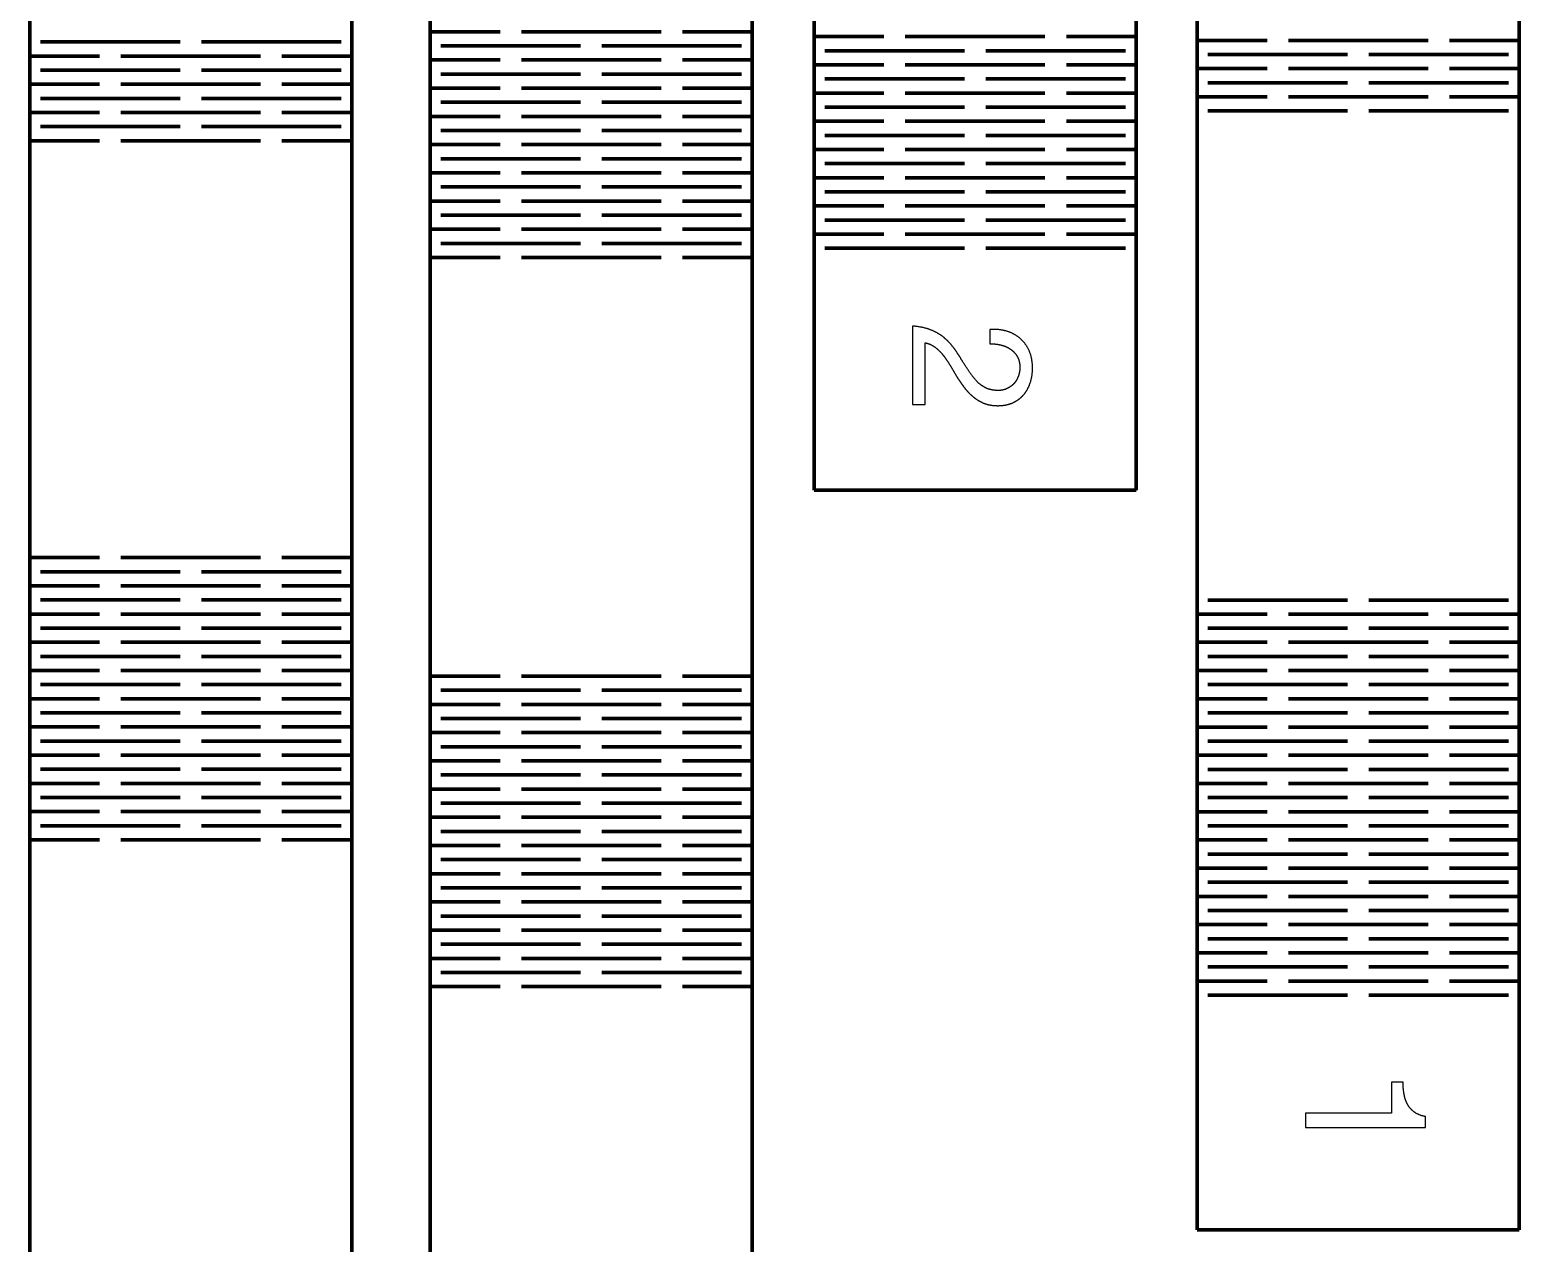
# Model space of a CAD drawing. Header units: millimetres. Extents: x -1430 to 457, y 2331 to 3242.
# Drawn here: x -313.9 to -91.9, y 2721.1 to 2902 of the extents above; entities that cross this region are included whole.
import ezdxf

# ---------------------------------------------------------------- set-up
doc = ezdxf.new("R2010")
doc.units = ezdxf.units.MM
doc.layers.add('laserCut_Line$CutThrough_Line', color=1, linetype='Continuous', lineweight=140, true_color=0xff0000)
doc.layers.add('laserCut_Line$Decoration_Line', color=18, linetype='Continuous', true_color=0x000000)

msp = doc.modelspace()

# ---------------------------------------------------------------- linework, layer by layer
at = {"layer": 'laserCut_Line$CutThrough_Line'}
for p, q in [((-139.93, 2938), (-139.93, 2888.81)), ((-91.93, 2888.81), (-91.93, 2938)), ((-313.93, 2932.53), (-313.93, 2883.34)), ((-265.93, 2883.34), (-265.93, 2932.53)), ((-254.24, 2917.53), (-254.24, 2865.93)), ((-206.24, 2865.93), (-206.24, 2917.53)), ((-197.02, 2917.53), (-197.02, 2868.34)), ((-149.02, 2868.34), (-149.02, 2917.53)), ((-139.93, 2888.81), (-139.93, 2818.81)), ((-91.93, 2818.81), (-91.93, 2888.81)), ((-313.93, 2883.34), (-313.93, 2823.34)), ((-265.93, 2823.34), (-265.93, 2883.34)), ((-197.02, 2868.34), (-197.02, 2833.34)), ((-149.02, 2833.34), (-149.02, 2868.34)), ((-254.24, 2865.93), (-254.24, 2805.93)), ((-206.24, 2805.93), (-206.24, 2865.93)), ((-313.93, 2823.34), (-313.93, 2779.12)), ((-265.93, 2779.12), (-265.93, 2823.34)), ((-139.93, 2818.81), (-139.93, 2758.07)), ((-91.93, 2758.07), (-91.93, 2818.81)), ((-254.24, 2805.93), (-254.24, 2757.24)), ((-206.24, 2757.24), (-206.24, 2805.93)), ((-313.93, 2779.12), (-313.93, 2719.12)), ((-265.93, 2719.12), (-265.93, 2779.12)), ((-254.24, 2757.24), (-254.24, 2697.24)), ((-206.24, 2697.24), (-206.24, 2757.24)), ((-139.93, 2758.07), (-139.93, 2723.07)), ((-91.93, 2723.07), (-91.93, 2758.07)), ((-139.93, 2723.07), (-91.93, 2723.07))]:
    msp.add_line(p, q, dxfattribs=at)
msp.add_lwpolyline([(-149.02, 2833.34), (-197.02, 2833.34)], dxfattribs=at)
for points in [[(-254.24, 2901.7), (-250.77, 2901.7), (-247.3, 2901.7), (-243.83, 2901.7)], [(-219.83, 2901.7), (-226.77, 2901.7), (-233.71, 2901.7), (-240.65, 2901.7)], [(-206.24, 2901.7), (-209.71, 2901.7), (-213.18, 2901.7), (-216.65, 2901.7)], [(-312.34, 2900.17), (-305.4, 2900.17), (-298.46, 2900.17), (-291.52, 2900.17)], [(-267.52, 2900.17), (-274.46, 2900.17), (-281.4, 2900.17), (-288.34, 2900.17)], [(-252.65, 2899.59), (-245.71, 2899.59), (-238.77, 2899.59), (-231.83, 2899.59)], [(-207.83, 2899.59), (-214.77, 2899.59), (-221.71, 2899.59), (-228.65, 2899.59)], [(-197.02, 2900.97), (-193.56, 2900.97), (-190.09, 2900.97), (-186.62, 2900.97)], [(-162.62, 2900.97), (-169.56, 2900.97), (-176.49, 2900.97), (-183.43, 2900.97)], [(-149.02, 2900.97), (-152.49, 2900.97), (-155.96, 2900.97), (-159.43, 2900.97)], [(-139.93, 2900.4), (-136.46, 2900.4), (-132.99, 2900.4), (-129.52, 2900.4)], [(-105.52, 2900.4), (-112.46, 2900.4), (-119.4, 2900.4), (-126.34, 2900.4)], [(-91.93, 2900.4), (-95.4, 2900.4), (-98.87, 2900.4), (-102.34, 2900.4)], [(-313.93, 2898.07), (-310.46, 2898.07), (-306.99, 2898.07), (-303.52, 2898.07)], [(-279.52, 2898.07), (-286.46, 2898.07), (-293.4, 2898.07), (-300.34, 2898.07)], [(-265.93, 2898.07), (-269.4, 2898.07), (-272.87, 2898.07), (-276.34, 2898.07)], [(-254.24, 2897.49), (-250.77, 2897.49), (-247.3, 2897.49), (-243.83, 2897.49)], [(-219.83, 2897.49), (-226.77, 2897.49), (-233.71, 2897.49), (-240.65, 2897.49)], [(-206.24, 2897.49), (-209.71, 2897.49), (-213.18, 2897.49), (-216.65, 2897.49)], [(-195.43, 2898.87), (-188.49, 2898.87), (-181.56, 2898.87), (-174.62, 2898.87)], [(-150.62, 2898.87), (-157.56, 2898.87), (-164.49, 2898.87), (-171.43, 2898.87)], [(-138.34, 2898.3), (-131.4, 2898.3), (-124.46, 2898.3), (-117.52, 2898.3)], [(-93.52, 2898.3), (-100.46, 2898.3), (-107.4, 2898.3), (-114.34, 2898.3)], [(-312.34, 2895.96), (-305.4, 2895.96), (-298.46, 2895.96), (-291.52, 2895.96)], [(-267.52, 2895.96), (-274.46, 2895.96), (-281.4, 2895.96), (-288.34, 2895.96)], [(-252.65, 2895.38), (-245.71, 2895.38), (-238.77, 2895.38), (-231.83, 2895.38)], [(-207.83, 2895.38), (-214.77, 2895.38), (-221.71, 2895.38), (-228.65, 2895.38)], [(-197.02, 2896.77), (-193.56, 2896.77), (-190.09, 2896.77), (-186.62, 2896.77)], [(-162.62, 2896.77), (-169.56, 2896.77), (-176.49, 2896.77), (-183.43, 2896.77)], [(-149.02, 2896.77), (-152.49, 2896.77), (-155.96, 2896.77), (-159.43, 2896.77)], [(-139.93, 2896.19), (-136.46, 2896.19), (-132.99, 2896.19), (-129.52, 2896.19)], [(-105.52, 2896.19), (-112.46, 2896.19), (-119.4, 2896.19), (-126.34, 2896.19)], [(-91.93, 2896.19), (-95.4, 2896.19), (-98.87, 2896.19), (-102.34, 2896.19)], [(-313.93, 2893.86), (-310.46, 2893.86), (-306.99, 2893.86), (-303.52, 2893.86)], [(-279.52, 2893.86), (-286.46, 2893.86), (-293.4, 2893.86), (-300.34, 2893.86)], [(-265.93, 2893.86), (-269.4, 2893.86), (-272.87, 2893.86), (-276.34, 2893.86)], [(-254.24, 2893.28), (-250.77, 2893.28), (-247.3, 2893.28), (-243.83, 2893.28)], [(-219.83, 2893.28), (-226.77, 2893.28), (-233.71, 2893.28), (-240.65, 2893.28)], [(-206.24, 2893.28), (-209.71, 2893.28), (-213.18, 2893.28), (-216.65, 2893.28)], [(-195.43, 2894.66), (-188.49, 2894.66), (-181.56, 2894.66), (-174.62, 2894.66)], [(-150.62, 2894.66), (-157.56, 2894.66), (-164.49, 2894.66), (-171.43, 2894.66)], [(-138.34, 2894.09), (-131.4, 2894.09), (-124.46, 2894.09), (-117.52, 2894.09)], [(-93.52, 2894.09), (-100.46, 2894.09), (-107.4, 2894.09), (-114.34, 2894.09)], [(-312.34, 2891.75), (-305.4, 2891.75), (-298.46, 2891.75), (-291.52, 2891.75)], [(-267.52, 2891.75), (-274.46, 2891.75), (-281.4, 2891.75), (-288.34, 2891.75)], [(-252.65, 2891.18), (-245.71, 2891.18), (-238.77, 2891.18), (-231.83, 2891.18)], [(-207.83, 2891.18), (-214.77, 2891.18), (-221.71, 2891.18), (-228.65, 2891.18)], [(-197.02, 2892.56), (-193.56, 2892.56), (-190.09, 2892.56), (-186.62, 2892.56)], [(-195.43, 2890.45), (-188.49, 2890.45), (-181.56, 2890.45), (-174.62, 2890.45)], [(-162.62, 2892.56), (-169.56, 2892.56), (-176.49, 2892.56), (-183.43, 2892.56)], [(-150.62, 2890.45), (-157.56, 2890.45), (-164.49, 2890.45), (-171.43, 2890.45)], [(-149.02, 2892.56), (-152.49, 2892.56), (-155.96, 2892.56), (-159.43, 2892.56)], [(-139.93, 2891.99), (-136.46, 2891.99), (-132.99, 2891.99), (-129.52, 2891.99)], [(-105.52, 2891.99), (-112.46, 2891.99), (-119.4, 2891.99), (-126.34, 2891.99)], [(-91.93, 2891.99), (-95.4, 2891.99), (-98.87, 2891.99), (-102.34, 2891.99)], [(-313.93, 2889.65), (-310.46, 2889.65), (-306.99, 2889.65), (-303.52, 2889.65)], [(-279.52, 2889.65), (-286.46, 2889.65), (-293.4, 2889.65), (-300.34, 2889.65)], [(-265.93, 2889.65), (-269.4, 2889.65), (-272.87, 2889.65), (-276.34, 2889.65)], [(-254.24, 2889.07), (-250.77, 2889.07), (-247.3, 2889.07), (-243.83, 2889.07)], [(-219.83, 2889.07), (-226.77, 2889.07), (-233.71, 2889.07), (-240.65, 2889.07)], [(-206.24, 2889.07), (-209.71, 2889.07), (-213.18, 2889.07), (-216.65, 2889.07)], [(-197.02, 2888.35), (-193.56, 2888.35), (-190.09, 2888.35), (-186.62, 2888.35)], [(-162.62, 2888.35), (-169.56, 2888.35), (-176.49, 2888.35), (-183.43, 2888.35)], [(-149.02, 2888.35), (-152.49, 2888.35), (-155.96, 2888.35), (-159.43, 2888.35)], [(-138.34, 2889.88), (-131.4, 2889.88), (-124.46, 2889.88), (-117.52, 2889.88)], [(-93.52, 2889.88), (-100.46, 2889.88), (-107.4, 2889.88), (-114.34, 2889.88)], [(-312.34, 2887.55), (-305.4, 2887.55), (-298.46, 2887.55), (-291.52, 2887.55)], [(-267.52, 2887.55), (-274.46, 2887.55), (-281.4, 2887.55), (-288.34, 2887.55)], [(-252.65, 2886.97), (-245.71, 2886.97), (-238.77, 2886.97), (-231.83, 2886.97)], [(-207.83, 2886.97), (-214.77, 2886.97), (-221.71, 2886.97), (-228.65, 2886.97)], [(-195.43, 2886.24), (-188.49, 2886.24), (-181.56, 2886.24), (-174.62, 2886.24)], [(-150.62, 2886.24), (-157.56, 2886.24), (-164.49, 2886.24), (-171.43, 2886.24)], [(-313.93, 2885.44), (-310.46, 2885.44), (-306.99, 2885.44), (-303.52, 2885.44)], [(-279.52, 2885.44), (-286.46, 2885.44), (-293.4, 2885.44), (-300.34, 2885.44)], [(-265.93, 2885.44), (-269.4, 2885.44), (-272.87, 2885.44), (-276.34, 2885.44)], [(-254.24, 2884.86), (-250.77, 2884.86), (-247.3, 2884.86), (-243.83, 2884.86)], [(-219.83, 2884.86), (-226.77, 2884.86), (-233.71, 2884.86), (-240.65, 2884.86)], [(-206.24, 2884.86), (-209.71, 2884.86), (-213.18, 2884.86), (-216.65, 2884.86)], [(-197.02, 2884.14), (-193.56, 2884.14), (-190.09, 2884.14), (-186.62, 2884.14)], [(-162.62, 2884.14), (-169.56, 2884.14), (-176.49, 2884.14), (-183.43, 2884.14)], [(-149.02, 2884.14), (-152.49, 2884.14), (-155.96, 2884.14), (-159.43, 2884.14)], [(-252.65, 2882.76), (-245.71, 2882.76), (-238.77, 2882.76), (-231.83, 2882.76)], [(-207.83, 2882.76), (-214.77, 2882.76), (-221.71, 2882.76), (-228.65, 2882.76)], [(-195.43, 2882.04), (-188.49, 2882.04), (-181.56, 2882.04), (-174.62, 2882.04)], [(-150.62, 2882.04), (-157.56, 2882.04), (-164.49, 2882.04), (-171.43, 2882.04)], [(-254.24, 2880.66), (-250.77, 2880.66), (-247.3, 2880.66), (-243.83, 2880.66)], [(-219.83, 2880.66), (-226.77, 2880.66), (-233.71, 2880.66), (-240.65, 2880.66)], [(-206.24, 2880.66), (-209.71, 2880.66), (-213.18, 2880.66), (-216.65, 2880.66)], [(-197.02, 2879.93), (-193.56, 2879.93), (-190.09, 2879.93), (-186.62, 2879.93)], [(-162.62, 2879.93), (-169.56, 2879.93), (-176.49, 2879.93), (-183.43, 2879.93)], [(-149.02, 2879.93), (-152.49, 2879.93), (-155.96, 2879.93), (-159.43, 2879.93)], [(-252.65, 2878.55), (-245.71, 2878.55), (-238.77, 2878.55), (-231.83, 2878.55)], [(-207.83, 2878.55), (-214.77, 2878.55), (-221.71, 2878.55), (-228.65, 2878.55)], [(-195.43, 2877.83), (-188.49, 2877.83), (-181.56, 2877.83), (-174.62, 2877.83)], [(-150.62, 2877.83), (-157.56, 2877.83), (-164.49, 2877.83), (-171.43, 2877.83)], [(-254.24, 2876.45), (-250.77, 2876.45), (-247.3, 2876.45), (-243.83, 2876.45)], [(-219.83, 2876.45), (-226.77, 2876.45), (-233.71, 2876.45), (-240.65, 2876.45)], [(-206.24, 2876.45), (-209.71, 2876.45), (-213.18, 2876.45), (-216.65, 2876.45)], [(-197.02, 2875.72), (-193.56, 2875.72), (-190.09, 2875.72), (-186.62, 2875.72)], [(-162.62, 2875.72), (-169.56, 2875.72), (-176.49, 2875.72), (-183.43, 2875.72)], [(-149.02, 2875.72), (-152.49, 2875.72), (-155.96, 2875.72), (-159.43, 2875.72)], [(-252.65, 2874.34), (-245.71, 2874.34), (-238.77, 2874.34), (-231.83, 2874.34)], [(-207.83, 2874.34), (-214.77, 2874.34), (-221.71, 2874.34), (-228.65, 2874.34)], [(-195.43, 2873.62), (-188.49, 2873.62), (-181.56, 2873.62), (-174.62, 2873.62)], [(-150.62, 2873.62), (-157.56, 2873.62), (-164.49, 2873.62), (-171.43, 2873.62)], [(-254.24, 2872.24), (-250.77, 2872.24), (-247.3, 2872.24), (-243.83, 2872.24)], [(-219.83, 2872.24), (-226.77, 2872.24), (-233.71, 2872.24), (-240.65, 2872.24)], [(-206.24, 2872.24), (-209.71, 2872.24), (-213.18, 2872.24), (-216.65, 2872.24)], [(-197.02, 2871.52), (-193.56, 2871.52), (-190.09, 2871.52), (-186.62, 2871.52)], [(-162.62, 2871.52), (-169.56, 2871.52), (-176.49, 2871.52), (-183.43, 2871.52)], [(-149.02, 2871.52), (-152.49, 2871.52), (-155.96, 2871.52), (-159.43, 2871.52)], [(-252.65, 2870.14), (-245.71, 2870.14), (-238.77, 2870.14), (-231.83, 2870.14)], [(-207.83, 2870.14), (-214.77, 2870.14), (-221.71, 2870.14), (-228.65, 2870.14)], [(-195.43, 2869.41), (-188.49, 2869.41), (-181.56, 2869.41), (-174.62, 2869.41)], [(-150.62, 2869.41), (-157.56, 2869.41), (-164.49, 2869.41), (-171.43, 2869.41)], [(-254.24, 2868.03), (-250.77, 2868.03), (-247.3, 2868.03), (-243.83, 2868.03)], [(-219.83, 2868.03), (-226.77, 2868.03), (-233.71, 2868.03), (-240.65, 2868.03)], [(-206.24, 2868.03), (-209.71, 2868.03), (-213.18, 2868.03), (-216.65, 2868.03)], [(-313.93, 2823.3), (-310.46, 2823.3), (-306.99, 2823.3), (-303.52, 2823.3)], [(-279.52, 2823.3), (-286.46, 2823.3), (-293.4, 2823.3), (-300.34, 2823.3)], [(-265.93, 2823.3), (-269.4, 2823.3), (-272.87, 2823.3), (-276.34, 2823.3)], [(-312.34, 2821.2), (-305.4, 2821.2), (-298.46, 2821.2), (-291.52, 2821.2)], [(-267.52, 2821.2), (-274.46, 2821.2), (-281.4, 2821.2), (-288.34, 2821.2)], [(-313.93, 2819.1), (-310.46, 2819.1), (-306.99, 2819.1), (-303.52, 2819.1)], [(-279.52, 2819.1), (-286.46, 2819.1), (-293.4, 2819.1), (-300.34, 2819.1)], [(-265.93, 2819.1), (-269.4, 2819.1), (-272.87, 2819.1), (-276.34, 2819.1)], [(-312.34, 2816.99), (-305.4, 2816.99), (-298.46, 2816.99), (-291.52, 2816.99)], [(-267.52, 2816.99), (-274.46, 2816.99), (-281.4, 2816.99), (-288.34, 2816.99)], [(-138.34, 2816.98), (-131.4, 2816.98), (-124.46, 2816.98), (-117.52, 2816.98)], [(-93.52, 2816.98), (-100.46, 2816.98), (-107.4, 2816.98), (-114.34, 2816.98)], [(-313.93, 2814.89), (-310.46, 2814.89), (-306.99, 2814.89), (-303.52, 2814.89)], [(-312.34, 2812.78), (-305.4, 2812.78), (-298.46, 2812.78), (-291.52, 2812.78)], [(-279.52, 2814.89), (-286.46, 2814.89), (-293.4, 2814.89), (-300.34, 2814.89)], [(-267.52, 2812.78), (-274.46, 2812.78), (-281.4, 2812.78), (-288.34, 2812.78)], [(-265.93, 2814.89), (-269.4, 2814.89), (-272.87, 2814.89), (-276.34, 2814.89)], [(-139.93, 2814.88), (-136.46, 2814.88), (-132.99, 2814.88), (-129.52, 2814.88)], [(-138.34, 2812.77), (-131.4, 2812.77), (-124.46, 2812.77), (-117.52, 2812.77)], [(-105.52, 2814.88), (-112.46, 2814.88), (-119.4, 2814.88), (-126.34, 2814.88)], [(-93.52, 2812.77), (-100.46, 2812.77), (-107.4, 2812.77), (-114.34, 2812.77)], [(-91.93, 2814.88), (-95.4, 2814.88), (-98.87, 2814.88), (-102.34, 2814.88)], [(-313.93, 2810.68), (-310.46, 2810.68), (-306.99, 2810.68), (-303.52, 2810.68)], [(-279.52, 2810.68), (-286.46, 2810.68), (-293.4, 2810.68), (-300.34, 2810.68)], [(-265.93, 2810.68), (-269.4, 2810.68), (-272.87, 2810.68), (-276.34, 2810.68)], [(-139.93, 2810.67), (-136.46, 2810.67), (-132.99, 2810.67), (-129.52, 2810.67)], [(-105.52, 2810.67), (-112.46, 2810.67), (-119.4, 2810.67), (-126.34, 2810.67)], [(-91.93, 2810.67), (-95.4, 2810.67), (-98.87, 2810.67), (-102.34, 2810.67)], [(-312.34, 2808.57), (-305.4, 2808.57), (-298.46, 2808.57), (-291.52, 2808.57)], [(-267.52, 2808.57), (-274.46, 2808.57), (-281.4, 2808.57), (-288.34, 2808.57)], [(-138.34, 2808.56), (-131.4, 2808.56), (-124.46, 2808.56), (-117.52, 2808.56)], [(-93.52, 2808.56), (-100.46, 2808.56), (-107.4, 2808.56), (-114.34, 2808.56)], [(-313.93, 2806.47), (-310.46, 2806.47), (-306.99, 2806.47), (-303.52, 2806.47)], [(-279.52, 2806.47), (-286.46, 2806.47), (-293.4, 2806.47), (-300.34, 2806.47)], [(-265.93, 2806.47), (-269.4, 2806.47), (-272.87, 2806.47), (-276.34, 2806.47)], [(-139.93, 2806.46), (-136.46, 2806.46), (-132.99, 2806.46), (-129.52, 2806.46)], [(-105.52, 2806.46), (-112.46, 2806.46), (-119.4, 2806.46), (-126.34, 2806.46)], [(-91.93, 2806.46), (-95.4, 2806.46), (-98.87, 2806.46), (-102.34, 2806.46)], [(-312.34, 2804.37), (-305.4, 2804.37), (-298.46, 2804.37), (-291.52, 2804.37)], [(-267.52, 2804.37), (-274.46, 2804.37), (-281.4, 2804.37), (-288.34, 2804.37)], [(-254.24, 2805.63), (-250.77, 2805.63), (-247.3, 2805.63), (-243.83, 2805.63)], [(-219.83, 2805.63), (-226.77, 2805.63), (-233.71, 2805.63), (-240.65, 2805.63)], [(-206.24, 2805.63), (-209.71, 2805.63), (-213.18, 2805.63), (-216.65, 2805.63)], [(-138.34, 2804.36), (-131.4, 2804.36), (-124.46, 2804.36), (-117.52, 2804.36)], [(-93.52, 2804.36), (-100.46, 2804.36), (-107.4, 2804.36), (-114.34, 2804.36)], [(-313.93, 2802.26), (-310.46, 2802.26), (-306.99, 2802.26), (-303.52, 2802.26)], [(-279.52, 2802.26), (-286.46, 2802.26), (-293.4, 2802.26), (-300.34, 2802.26)], [(-265.93, 2802.26), (-269.4, 2802.26), (-272.87, 2802.26), (-276.34, 2802.26)], [(-252.65, 2803.53), (-245.71, 2803.53), (-238.77, 2803.53), (-231.83, 2803.53)], [(-207.83, 2803.53), (-214.77, 2803.53), (-221.71, 2803.53), (-228.65, 2803.53)], [(-139.93, 2802.25), (-136.46, 2802.25), (-132.99, 2802.25), (-129.52, 2802.25)], [(-105.52, 2802.25), (-112.46, 2802.25), (-119.4, 2802.25), (-126.34, 2802.25)], [(-91.93, 2802.25), (-95.4, 2802.25), (-98.87, 2802.25), (-102.34, 2802.25)], [(-312.34, 2800.16), (-305.4, 2800.16), (-298.46, 2800.16), (-291.52, 2800.16)], [(-267.52, 2800.16), (-274.46, 2800.16), (-281.4, 2800.16), (-288.34, 2800.16)], [(-254.24, 2801.42), (-250.77, 2801.42), (-247.3, 2801.42), (-243.83, 2801.42)], [(-219.83, 2801.42), (-226.77, 2801.42), (-233.71, 2801.42), (-240.65, 2801.42)], [(-206.24, 2801.42), (-209.71, 2801.42), (-213.18, 2801.42), (-216.65, 2801.42)], [(-138.34, 2800.15), (-131.4, 2800.15), (-124.46, 2800.15), (-117.52, 2800.15)], [(-93.52, 2800.15), (-100.46, 2800.15), (-107.4, 2800.15), (-114.34, 2800.15)], [(-313.93, 2798.05), (-310.46, 2798.05), (-306.99, 2798.05), (-303.52, 2798.05)], [(-279.52, 2798.05), (-286.46, 2798.05), (-293.4, 2798.05), (-300.34, 2798.05)], [(-265.93, 2798.05), (-269.4, 2798.05), (-272.87, 2798.05), (-276.34, 2798.05)], [(-254.24, 2797.22), (-250.77, 2797.22), (-247.3, 2797.22), (-243.83, 2797.22)], [(-252.65, 2799.32), (-245.71, 2799.32), (-238.77, 2799.32), (-231.83, 2799.32)], [(-219.83, 2797.22), (-226.77, 2797.22), (-233.71, 2797.22), (-240.65, 2797.22)], [(-207.83, 2799.32), (-214.77, 2799.32), (-221.71, 2799.32), (-228.65, 2799.32)], [(-206.24, 2797.22), (-209.71, 2797.22), (-213.18, 2797.22), (-216.65, 2797.22)], [(-139.93, 2798.04), (-136.46, 2798.04), (-132.99, 2798.04), (-129.52, 2798.04)], [(-105.52, 2798.04), (-112.46, 2798.04), (-119.4, 2798.04), (-126.34, 2798.04)], [(-91.93, 2798.04), (-95.4, 2798.04), (-98.87, 2798.04), (-102.34, 2798.04)], [(-312.34, 2795.95), (-305.4, 2795.95), (-298.46, 2795.95), (-291.52, 2795.95)], [(-267.52, 2795.95), (-274.46, 2795.95), (-281.4, 2795.95), (-288.34, 2795.95)], [(-252.65, 2795.11), (-245.71, 2795.11), (-238.77, 2795.11), (-231.83, 2795.11)], [(-207.83, 2795.11), (-214.77, 2795.11), (-221.71, 2795.11), (-228.65, 2795.11)], [(-138.34, 2795.94), (-131.4, 2795.94), (-124.46, 2795.94), (-117.52, 2795.94)], [(-93.52, 2795.94), (-100.46, 2795.94), (-107.4, 2795.94), (-114.34, 2795.94)], [(-313.93, 2793.85), (-310.46, 2793.85), (-306.99, 2793.85), (-303.52, 2793.85)], [(-279.52, 2793.85), (-286.46, 2793.85), (-293.4, 2793.85), (-300.34, 2793.85)], [(-265.93, 2793.85), (-269.4, 2793.85), (-272.87, 2793.85), (-276.34, 2793.85)], [(-254.24, 2793.01), (-250.77, 2793.01), (-247.3, 2793.01), (-243.83, 2793.01)], [(-219.83, 2793.01), (-226.77, 2793.01), (-233.71, 2793.01), (-240.65, 2793.01)], [(-206.24, 2793.01), (-209.71, 2793.01), (-213.18, 2793.01), (-216.65, 2793.01)], [(-139.93, 2793.84), (-136.46, 2793.84), (-132.99, 2793.84), (-129.52, 2793.84)], [(-105.52, 2793.84), (-112.46, 2793.84), (-119.4, 2793.84), (-126.34, 2793.84)], [(-91.93, 2793.84), (-95.4, 2793.84), (-98.87, 2793.84), (-102.34, 2793.84)], [(-312.34, 2791.74), (-305.4, 2791.74), (-298.46, 2791.74), (-291.52, 2791.74)], [(-267.52, 2791.74), (-274.46, 2791.74), (-281.4, 2791.74), (-288.34, 2791.74)], [(-252.65, 2790.9), (-245.71, 2790.9), (-238.77, 2790.9), (-231.83, 2790.9)], [(-207.83, 2790.9), (-214.77, 2790.9), (-221.71, 2790.9), (-228.65, 2790.9)], [(-138.34, 2791.73), (-131.4, 2791.73), (-124.46, 2791.73), (-117.52, 2791.73)], [(-93.52, 2791.73), (-100.46, 2791.73), (-107.4, 2791.73), (-114.34, 2791.73)], [(-313.93, 2789.64), (-310.46, 2789.64), (-306.99, 2789.64), (-303.52, 2789.64)], [(-279.52, 2789.64), (-286.46, 2789.64), (-293.4, 2789.64), (-300.34, 2789.64)], [(-265.93, 2789.64), (-269.4, 2789.64), (-272.87, 2789.64), (-276.34, 2789.64)], [(-254.24, 2788.8), (-250.77, 2788.8), (-247.3, 2788.8), (-243.83, 2788.8)], [(-219.83, 2788.8), (-226.77, 2788.8), (-233.71, 2788.8), (-240.65, 2788.8)], [(-206.24, 2788.8), (-209.71, 2788.8), (-213.18, 2788.8), (-216.65, 2788.8)], [(-139.93, 2789.63), (-136.46, 2789.63), (-132.99, 2789.63), (-129.52, 2789.63)], [(-105.52, 2789.63), (-112.46, 2789.63), (-119.4, 2789.63), (-126.34, 2789.63)], [(-91.93, 2789.63), (-95.4, 2789.63), (-98.87, 2789.63), (-102.34, 2789.63)], [(-312.34, 2787.53), (-305.4, 2787.53), (-298.46, 2787.53), (-291.52, 2787.53)], [(-267.52, 2787.53), (-274.46, 2787.53), (-281.4, 2787.53), (-288.34, 2787.53)], [(-252.65, 2786.69), (-245.71, 2786.69), (-238.77, 2786.69), (-231.83, 2786.69)], [(-207.83, 2786.69), (-214.77, 2786.69), (-221.71, 2786.69), (-228.65, 2786.69)], [(-138.34, 2787.52), (-131.4, 2787.52), (-124.46, 2787.52), (-117.52, 2787.52)], [(-93.52, 2787.52), (-100.46, 2787.52), (-107.4, 2787.52), (-114.34, 2787.52)], [(-313.93, 2785.43), (-310.46, 2785.43), (-306.99, 2785.43), (-303.52, 2785.43)], [(-279.52, 2785.43), (-286.46, 2785.43), (-293.4, 2785.43), (-300.34, 2785.43)], [(-265.93, 2785.43), (-269.4, 2785.43), (-272.87, 2785.43), (-276.34, 2785.43)], [(-254.24, 2784.59), (-250.77, 2784.59), (-247.3, 2784.59), (-243.83, 2784.59)], [(-219.83, 2784.59), (-226.77, 2784.59), (-233.71, 2784.59), (-240.65, 2784.59)], [(-206.24, 2784.59), (-209.71, 2784.59), (-213.18, 2784.59), (-216.65, 2784.59)], [(-139.93, 2785.42), (-136.46, 2785.42), (-132.99, 2785.42), (-129.52, 2785.42)], [(-105.52, 2785.42), (-112.46, 2785.42), (-119.4, 2785.42), (-126.34, 2785.42)], [(-91.93, 2785.42), (-95.4, 2785.42), (-98.87, 2785.42), (-102.34, 2785.42)], [(-312.34, 2783.33), (-305.4, 2783.33), (-298.46, 2783.33), (-291.52, 2783.33)], [(-267.52, 2783.33), (-274.46, 2783.33), (-281.4, 2783.33), (-288.34, 2783.33)], [(-252.65, 2782.49), (-245.71, 2782.49), (-238.77, 2782.49), (-231.83, 2782.49)], [(-207.83, 2782.49), (-214.77, 2782.49), (-221.71, 2782.49), (-228.65, 2782.49)], [(-138.34, 2783.32), (-131.4, 2783.32), (-124.46, 2783.32), (-117.52, 2783.32)], [(-93.52, 2783.32), (-100.46, 2783.32), (-107.4, 2783.32), (-114.34, 2783.32)], [(-313.93, 2781.22), (-310.46, 2781.22), (-306.99, 2781.22), (-303.52, 2781.22)], [(-279.52, 2781.22), (-286.46, 2781.22), (-293.4, 2781.22), (-300.34, 2781.22)], [(-265.93, 2781.22), (-269.4, 2781.22), (-272.87, 2781.22), (-276.34, 2781.22)], [(-254.24, 2780.38), (-250.77, 2780.38), (-247.3, 2780.38), (-243.83, 2780.38)], [(-219.83, 2780.38), (-226.77, 2780.38), (-233.71, 2780.38), (-240.65, 2780.38)], [(-206.24, 2780.38), (-209.71, 2780.38), (-213.18, 2780.38), (-216.65, 2780.38)], [(-139.93, 2781.21), (-136.46, 2781.21), (-132.99, 2781.21), (-129.52, 2781.21)], [(-105.52, 2781.21), (-112.46, 2781.21), (-119.4, 2781.21), (-126.34, 2781.21)], [(-91.93, 2781.21), (-95.4, 2781.21), (-98.87, 2781.21), (-102.34, 2781.21)], [(-252.65, 2778.28), (-245.71, 2778.28), (-238.77, 2778.28), (-231.83, 2778.28)], [(-207.83, 2778.28), (-214.77, 2778.28), (-221.71, 2778.28), (-228.65, 2778.28)], [(-138.34, 2779.11), (-131.4, 2779.11), (-124.46, 2779.11), (-117.52, 2779.11)], [(-93.52, 2779.11), (-100.46, 2779.11), (-107.4, 2779.11), (-114.34, 2779.11)], [(-254.24, 2776.17), (-250.77, 2776.17), (-247.3, 2776.17), (-243.83, 2776.17)], [(-219.83, 2776.17), (-226.77, 2776.17), (-233.71, 2776.17), (-240.65, 2776.17)], [(-206.24, 2776.17), (-209.71, 2776.17), (-213.18, 2776.17), (-216.65, 2776.17)], [(-139.93, 2777), (-136.46, 2777), (-132.99, 2777), (-129.52, 2777)], [(-105.52, 2777), (-112.46, 2777), (-119.4, 2777), (-126.34, 2777)], [(-91.93, 2777), (-95.4, 2777), (-98.87, 2777), (-102.34, 2777)], [(-252.65, 2774.07), (-245.71, 2774.07), (-238.77, 2774.07), (-231.83, 2774.07)], [(-207.83, 2774.07), (-214.77, 2774.07), (-221.71, 2774.07), (-228.65, 2774.07)], [(-139.93, 2772.8), (-136.46, 2772.8), (-132.99, 2772.8), (-129.52, 2772.8)], [(-138.34, 2774.9), (-131.4, 2774.9), (-124.46, 2774.9), (-117.52, 2774.9)], [(-105.52, 2772.8), (-112.46, 2772.8), (-119.4, 2772.8), (-126.34, 2772.8)], [(-93.52, 2774.9), (-100.46, 2774.9), (-107.4, 2774.9), (-114.34, 2774.9)], [(-91.93, 2772.8), (-95.4, 2772.8), (-98.87, 2772.8), (-102.34, 2772.8)], [(-254.24, 2771.97), (-250.77, 2771.97), (-247.3, 2771.97), (-243.83, 2771.97)], [(-219.83, 2771.97), (-226.77, 2771.97), (-233.71, 2771.97), (-240.65, 2771.97)], [(-206.24, 2771.97), (-209.71, 2771.97), (-213.18, 2771.97), (-216.65, 2771.97)], [(-138.34, 2770.69), (-131.4, 2770.69), (-124.46, 2770.69), (-117.52, 2770.69)], [(-93.52, 2770.69), (-100.46, 2770.69), (-107.4, 2770.69), (-114.34, 2770.69)], [(-252.65, 2769.86), (-245.71, 2769.86), (-238.77, 2769.86), (-231.83, 2769.86)], [(-207.83, 2769.86), (-214.77, 2769.86), (-221.71, 2769.86), (-228.65, 2769.86)], [(-139.93, 2768.59), (-136.46, 2768.59), (-132.99, 2768.59), (-129.52, 2768.59)], [(-105.52, 2768.59), (-112.46, 2768.59), (-119.4, 2768.59), (-126.34, 2768.59)], [(-91.93, 2768.59), (-95.4, 2768.59), (-98.87, 2768.59), (-102.34, 2768.59)], [(-254.24, 2767.76), (-250.77, 2767.76), (-247.3, 2767.76), (-243.83, 2767.76)], [(-219.83, 2767.76), (-226.77, 2767.76), (-233.71, 2767.76), (-240.65, 2767.76)], [(-206.24, 2767.76), (-209.71, 2767.76), (-213.18, 2767.76), (-216.65, 2767.76)], [(-138.34, 2766.48), (-131.4, 2766.48), (-124.46, 2766.48), (-117.52, 2766.48)], [(-93.52, 2766.48), (-100.46, 2766.48), (-107.4, 2766.48), (-114.34, 2766.48)], [(-252.65, 2765.65), (-245.71, 2765.65), (-238.77, 2765.65), (-231.83, 2765.65)], [(-207.83, 2765.65), (-214.77, 2765.65), (-221.71, 2765.65), (-228.65, 2765.65)], [(-139.93, 2764.38), (-136.46, 2764.38), (-132.99, 2764.38), (-129.52, 2764.38)], [(-105.52, 2764.38), (-112.46, 2764.38), (-119.4, 2764.38), (-126.34, 2764.38)], [(-91.93, 2764.38), (-95.4, 2764.38), (-98.87, 2764.38), (-102.34, 2764.38)], [(-254.24, 2763.55), (-250.77, 2763.55), (-247.3, 2763.55), (-243.83, 2763.55)], [(-219.83, 2763.55), (-226.77, 2763.55), (-233.71, 2763.55), (-240.65, 2763.55)], [(-206.24, 2763.55), (-209.71, 2763.55), (-213.18, 2763.55), (-216.65, 2763.55)], [(-138.34, 2762.27), (-131.4, 2762.27), (-124.46, 2762.27), (-117.52, 2762.27)], [(-93.52, 2762.27), (-100.46, 2762.27), (-107.4, 2762.27), (-114.34, 2762.27)], [(-252.65, 2761.45), (-245.71, 2761.45), (-238.77, 2761.45), (-231.83, 2761.45)], [(-207.83, 2761.45), (-214.77, 2761.45), (-221.71, 2761.45), (-228.65, 2761.45)], [(-139.93, 2760.17), (-136.46, 2760.17), (-132.99, 2760.17), (-129.52, 2760.17)], [(-105.52, 2760.17), (-112.46, 2760.17), (-119.4, 2760.17), (-126.34, 2760.17)], [(-91.93, 2760.17), (-95.4, 2760.17), (-98.87, 2760.17), (-102.34, 2760.17)], [(-254.24, 2759.34), (-250.77, 2759.34), (-247.3, 2759.34), (-243.83, 2759.34)], [(-219.83, 2759.34), (-226.77, 2759.34), (-233.71, 2759.34), (-240.65, 2759.34)], [(-206.24, 2759.34), (-209.71, 2759.34), (-213.18, 2759.34), (-216.65, 2759.34)], [(-138.34, 2758.07), (-131.4, 2758.07), (-124.46, 2758.07), (-117.52, 2758.07)], [(-93.52, 2758.07), (-100.46, 2758.07), (-107.4, 2758.07), (-114.34, 2758.07)]]:
    msp.add_open_spline(points, degree=3, dxfattribs=at)
at = {"layer": 'laserCut_Line$Decoration_Line'}
for p, q in [((-109.24, 2745.12), (-110.96, 2745.12)), ((-110.96, 2745.12), (-110.96, 2740.48)), ((-110.96, 2740.48), (-123.79, 2740.48)), ((-123.79, 2740.48), (-123.79, 2738.33)), ((-105.88, 2738.33), (-105.88, 2739.97)), ((-123.79, 2738.33), (-105.88, 2738.33))]:
    msp.add_line(p, q, dxfattribs=at)
for points, knots in [([(-175.05, 2852.79), (-175.6, 2853.73), (-176.24, 2854.59), (-176.87, 2855.44), (-177.7, 2856.13), (-178.53, 2856.81), (-179.66, 2857.25), (-180.78, 2857.69), (-182.37, 2857.82)], [-24, -24, -24, -23, -23, -22, -22, -21, -21, -20, -20, -20]), ([(-175.76, 2850.29), (-175.23, 2849.46), (-174.65, 2848.68), (-174.06, 2847.89), (-173.34, 2847.29), (-172.62, 2846.68), (-171.72, 2846.31), (-170.81, 2845.95), (-169.62, 2845.95), (-168.36, 2845.95), (-167.4, 2846.39), (-166.44, 2846.83), (-165.79, 2847.59), (-165.15, 2848.35), (-164.81, 2849.37), (-164.47, 2850.39), (-164.47, 2851.55), (-164.47, 2852.97), (-164.95, 2854.08), (-165.43, 2855.19), (-166.27, 2855.94), (-167.12, 2856.68), (-168.28, 2857.04), (-169.44, 2857.39), (-170.81, 2857.31)], [-13, -13, -13, -12, -12, -11, -11, -10, -10, -9, -9, -8, -8, -7, -7, -6, -6, -5, -5, -4, -4, -3, -3, -2, -2, -1, -1, -1]), ([(-180.48, 2855.32), (-179.65, 2855.17), (-179, 2854.67), (-178.36, 2854.18), (-177.8, 2853.49), (-177.25, 2852.79), (-176.75, 2851.96), (-176.26, 2851.13), (-175.76, 2850.29)], [-17, -17, -17, -16, -16, -15, -15, -14, -14, -13, -13, -13]), ([(-170.81, 2855.17), (-170, 2855.19), (-169.2, 2855), (-168.41, 2854.81), (-167.77, 2854.38), (-167.14, 2853.95), (-166.75, 2853.29), (-166.36, 2852.62), (-166.36, 2851.68), (-166.36, 2850.97), (-166.59, 2850.34), (-166.82, 2849.71), (-167.24, 2849.24), (-167.67, 2848.78), (-168.27, 2848.5), (-168.86, 2848.22), (-169.59, 2848.22), (-170.53, 2848.22), (-171.24, 2848.51), (-171.94, 2848.8), (-172.55, 2849.37), (-173.15, 2849.94), (-173.75, 2850.8), (-174.34, 2851.66), (-175.05, 2852.79)], [-36, -36, -36, -35, -35, -34, -34, -33, -33, -32, -32, -31, -31, -30, -30, -29, -29, -28, -28, -27, -27, -26, -26, -25, -25, -24, -24, -24]), ([(-105.88, 2739.97), (-106.89, 2740.15), (-107.55, 2740.63), (-108.2, 2741.11), (-108.58, 2741.8), (-108.96, 2742.5), (-109.1, 2743.36), (-109.24, 2744.21), (-109.24, 2745.12)], [-10, -10, -10, -9, -9, -8, -8, -7, -7, -6, -6, -6])]:
    msp.add_open_spline(points, degree=2, knots=knots, dxfattribs=at)
for points in [[(-182.37, 2857.82), (-182.37, 2851.97), (-182.37, 2846.12)], [(-170.81, 2857.31), (-170.81, 2856.24), (-170.81, 2855.17)], [(-180.48, 2846.12), (-180.48, 2850.72), (-180.48, 2855.32)], [(-182.37, 2846.12), (-181.43, 2846.12), (-180.48, 2846.12)]]:
    msp.add_open_spline(points, degree=2, dxfattribs=at)

doc.saveas('drawing.dxf')
